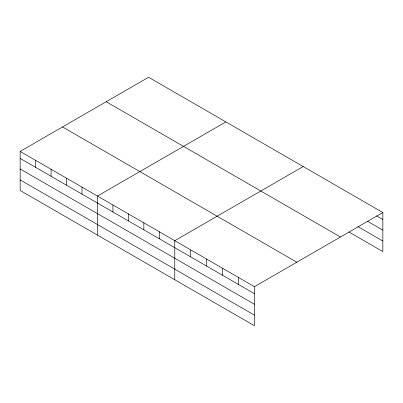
<?xml version="1.0" encoding="UTF-8"?>
<svg xmlns="http://www.w3.org/2000/svg" width="403" height="403" viewBox="0 0 403 403"><rect width="100%" height="100%" fill="white"/><g stroke="black" fill="none" stroke-linecap="round" stroke-linejoin="round"><path stroke-width="0.6" d="M20.15 151.412L254.434 286.674L254.434 325.73L20.15 190.468L20.15 151.412L148.566 77.27L382.85 212.532L382.85 251.588L348.862 231.967M225.881 121.908L97.466 196.044L97.466 235.105M303.192 166.545L174.776 240.682L174.776 279.742M254.434 286.674L382.85 212.532M376.478 215.857L382.85 219.534M367.45 221.222L382.85 230.113M357.889 226.602L382.85 241.014M106.191 101.737L340.475 236.999M62.525 126.945L296.81 262.207M20.15 158.409L254.434 293.676M20.15 168.988L254.434 304.255M20.15 179.889L254.434 315.151M238.505 277.476L238.505 284.478M222.572 268.277L222.572 275.279M206.638 259.079L206.638 266.081M190.71 249.88L190.71 256.882M159.316 231.755L159.316 238.757M143.851 222.829L143.851 229.831M128.391 213.902L128.391 220.904M112.926 204.976L112.926 211.978M82 187.118L82 194.12M66.54 178.191L66.54 185.194M51.075 169.265L51.075 176.267M35.615 160.339L35.615 167.341"/></g></svg>
